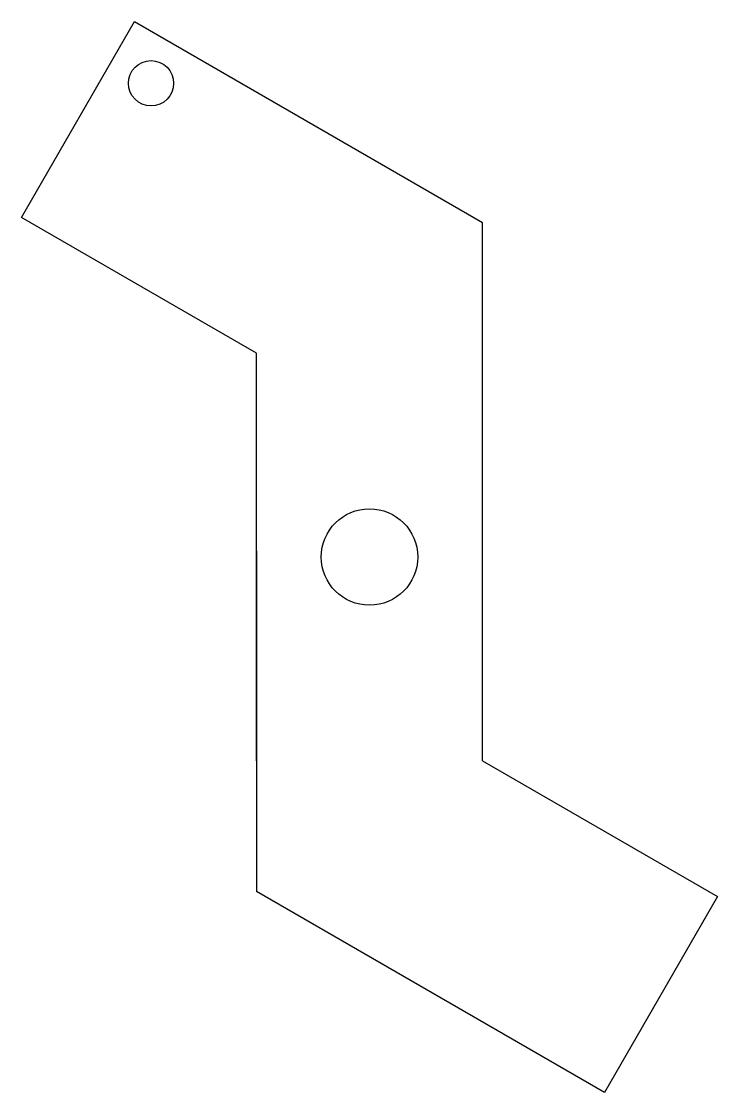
# Model space of a CAD drawing. Header units: millimetres. Extents: x -77 to 77, y -118 to 118.
import ezdxf

# ---------------------------------------------------------------- set-up
doc = ezdxf.new("R2010")
doc.units = ezdxf.units.MM
doc.layers.get('0').update_dxf_attribs({"linetype": 'CONTINUOUS'})

msp = doc.modelspace()

# ---------------------------------------------------------------- linework, layer by layer
for p, q in [((-76.96, 75), (-51.96, 118.3)), ((-51.96, 118.3), (25, 73.87)), ((-25, 45), (-76.96, 75)), ((25, 45), (25, 73.87)), ((-25, 0), (-25, 45)), ((25, 0), (25, 45)), ((-25, 1.34), (-25, -45)), ((-25, -45), (-25, 0)), ((25, -45), (25, 0)), ((-25, -45), (-25, -73.87)), ((25, -45), (76.96, -75)), ((51.96, -118.3), (-25, -73.87)), ((76.96, -75), (51.96, -118.3))]:
    msp.add_line(p, q)
for centre, radius in [((-48.3, 104.64), 5), ((0, 0), 10.65)]:
    msp.add_circle(centre, radius)

doc.saveas('drawing.dxf')
